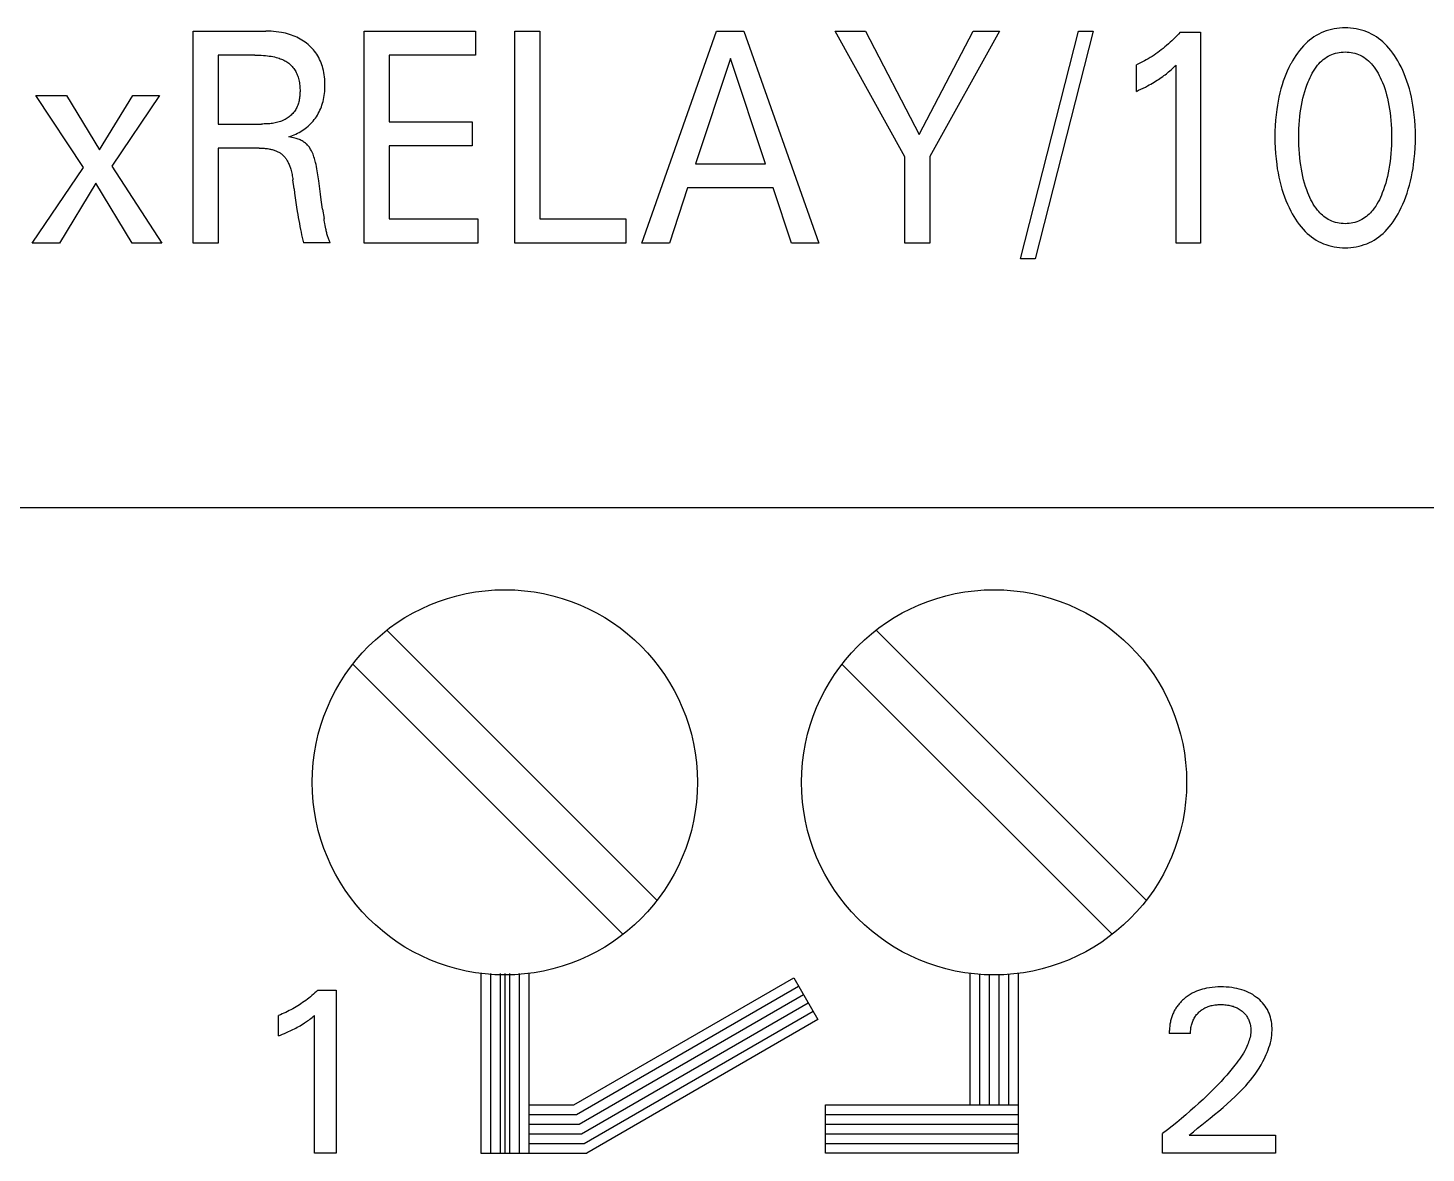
# Model space of a CAD drawing. Extents: x 0 to 420, y 0 to 297.
# Drawn here: x 153.7 to 168.22, y 162.77 to 174.45 of the extents above; entities that cross this region are included whole.
import ezdxf

# ---------------------------------------------------------------- set-up
doc = ezdxf.new("R2010")
doc.units = 0
doc.header["$LTSCALE"] = 23.1
doc.layers.add('10000_FRONT', color=7, linetype='CONTINUOUS')

msp = doc.modelspace()

# ---------------------------------------------------------------- linework, layer by layer
at = {"layer": '10000_FRONT', "color": 7, "linetype": 'CONTINUOUS'}
for p, q in [((155.414, 172.218), (155.414, 174.418)), ((155.414, 174.418), (156.167, 174.418)), ((156.195, 174.418), (156.167, 174.418)), ((156.222, 174.417), (156.195, 174.418)), ((156.249, 174.415), (156.222, 174.417)), ((156.276, 174.412), (156.249, 174.415)), ((156.304, 174.409), (156.276, 174.412)), ((156.331, 174.404), (156.304, 174.409)), ((156.351, 174.4), (156.331, 174.404)), ((156.372, 174.396), (156.351, 174.4)), ((156.392, 174.39), (156.372, 174.396)), ((156.413, 174.384), (156.392, 174.39)), ((156.433, 174.378), (156.413, 174.384)), ((156.452, 174.37), (156.433, 174.378)), ((156.472, 174.362), (156.452, 174.37)), ((157.19, 172.218), (157.19, 174.418)), ((157.19, 174.418), (158.344, 174.418)), ((158.344, 174.418), (158.344, 174.169)), ((158.754, 172.218), (158.754, 174.418)), ((158.754, 174.418), (159.013, 174.418)), ((159.013, 174.418), (159.013, 172.468)), ((160.072, 172.218), (160.848, 174.418)), ((160.848, 174.418), (161.133, 174.418)), ((161.133, 174.418), (161.909, 172.218)), ((162.805, 173.113), (162.079, 174.418)), ((162.079, 174.418), (162.396, 174.418)), ((162.396, 174.418), (162.952, 173.344)), ((162.952, 173.344), (163.513, 174.418)), ((163.786, 174.418), (163.064, 173.115)), ((163.513, 174.418), (163.786, 174.418)), ((164.004, 172.053), (164.606, 174.418)), ((164.758, 174.418), (164.156, 172.053)), ((164.606, 174.418), (164.758, 174.418)), ((165.628, 174.37), (165.611, 174.353)), ((165.645, 174.388), (165.628, 174.37)), ((165.661, 174.406), (165.645, 174.388)), ((165.661, 174.406), (165.875, 174.406)), ((165.875, 174.406), (165.875, 172.218)), ((167.076, 174.373), (167.052, 174.358)), ((167.101, 174.387), (167.076, 174.373)), ((167.126, 174.399), (167.101, 174.387)), ((167.152, 174.41), (167.126, 174.399)), ((167.179, 174.42), (167.152, 174.41)), ((167.206, 174.429), (167.179, 174.42)), ((167.234, 174.436), (167.206, 174.429)), ((167.262, 174.441), (167.234, 174.436)), ((167.29, 174.446), (167.262, 174.441)), ((167.318, 174.449), (167.29, 174.446)), ((167.347, 174.451), (167.318, 174.449)), ((167.376, 174.451), (167.347, 174.451)), ((167.405, 174.451), (167.376, 174.451)), ((167.433, 174.449), (167.405, 174.451)), ((167.462, 174.446), (167.433, 174.449)), ((167.49, 174.441), (167.462, 174.446)), ((167.518, 174.436), (167.49, 174.441)), ((167.546, 174.429), (167.518, 174.436)), ((167.574, 174.42), (167.546, 174.429)), ((167.6, 174.41), (167.574, 174.42)), ((167.626, 174.399), (167.6, 174.41)), ((167.651, 174.387), (167.626, 174.399)), ((167.676, 174.373), (167.651, 174.387)), ((167.7, 174.358), (167.676, 174.373)), ((156.49, 174.354), (156.472, 174.362)), ((156.508, 174.345), (156.49, 174.354)), ((156.525, 174.336), (156.508, 174.345)), ((156.542, 174.326), (156.525, 174.336)), ((156.559, 174.315), (156.542, 174.326)), ((156.575, 174.304), (156.559, 174.315)), ((156.591, 174.292), (156.575, 174.304)), ((156.606, 174.28), (156.591, 174.292)), ((156.621, 174.267), (156.606, 174.28)), ((156.635, 174.253), (156.621, 174.267)), ((156.649, 174.239), (156.635, 174.253)), ((156.662, 174.225), (156.649, 174.239)), ((156.674, 174.209), (156.662, 174.225)), ((165.467, 174.225), (165.449, 174.21)), ((165.486, 174.239), (165.467, 174.225)), ((165.504, 174.254), (165.486, 174.239)), ((165.522, 174.269), (165.504, 174.254)), ((165.541, 174.285), (165.522, 174.269)), ((165.559, 174.302), (165.541, 174.285)), ((165.576, 174.318), (165.559, 174.302)), ((165.594, 174.335), (165.576, 174.318)), ((165.611, 174.353), (165.594, 174.335)), ((166.921, 174.241), (166.901, 174.217)), ((166.942, 174.265), (166.921, 174.241)), ((166.965, 174.288), (166.942, 174.265)), ((166.985, 174.307), (166.965, 174.288)), ((167.007, 174.325), (166.985, 174.307)), ((167.029, 174.342), (167.007, 174.325)), ((167.052, 174.358), (167.029, 174.342)), ((167.723, 174.342), (167.7, 174.358)), ((167.745, 174.325), (167.723, 174.342)), ((167.767, 174.307), (167.745, 174.325)), ((167.788, 174.288), (167.767, 174.307)), ((167.81, 174.265), (167.788, 174.288)), ((167.831, 174.241), (167.81, 174.265)), ((167.851, 174.217), (167.831, 174.241)), ((155.673, 174.169), (155.673, 173.453)), ((156.055, 174.169), (155.673, 174.169)), ((156.055, 174.169), (156.077, 174.169)), ((156.077, 174.169), (156.099, 174.168)), ((156.099, 174.168), (156.121, 174.167)), ((156.121, 174.167), (156.143, 174.166)), ((156.143, 174.166), (156.165, 174.164)), ((156.165, 174.164), (156.186, 174.162)), ((156.186, 174.162), (156.204, 174.16)), ((156.204, 174.16), (156.223, 174.157)), ((156.223, 174.157), (156.24, 174.154)), ((156.24, 174.154), (156.258, 174.15)), ((156.258, 174.15), (156.276, 174.145)), ((156.276, 174.145), (156.294, 174.141)), ((156.294, 174.141), (156.306, 174.137)), ((156.306, 174.137), (156.318, 174.132)), ((156.318, 174.132), (156.33, 174.128)), ((156.33, 174.128), (156.342, 174.123)), ((156.342, 174.123), (156.354, 174.117)), ((156.354, 174.117), (156.365, 174.111)), ((156.365, 174.111), (156.377, 174.105)), ((156.377, 174.105), (156.387, 174.098)), ((156.387, 174.098), (156.397, 174.091)), ((156.397, 174.091), (156.407, 174.084)), ((156.407, 174.084), (156.416, 174.076)), ((156.416, 174.076), (156.425, 174.068)), ((156.686, 174.194), (156.674, 174.209)), ((156.697, 174.178), (156.686, 174.194)), ((156.707, 174.161), (156.697, 174.178)), ((156.717, 174.143), (156.707, 174.161)), ((156.726, 174.125), (156.717, 174.143)), ((156.734, 174.107), (156.726, 174.125)), ((156.742, 174.089), (156.734, 174.107)), ((156.749, 174.07), (156.742, 174.089)), ((157.449, 174.169), (157.449, 173.475)), ((158.344, 174.169), (157.449, 174.169)), ((160.992, 174.135), (160.63, 173.042)), ((161.355, 173.042), (160.992, 174.135)), ((165.229, 174.077), (165.208, 174.068)), ((165.25, 174.088), (165.229, 174.077)), ((165.271, 174.098), (165.25, 174.088)), ((165.291, 174.109), (165.271, 174.098)), ((165.311, 174.12), (165.291, 174.109)), ((165.332, 174.132), (165.311, 174.12)), ((165.352, 174.144), (165.332, 174.132)), ((165.371, 174.156), (165.352, 174.144)), ((165.391, 174.169), (165.371, 174.156)), ((165.41, 174.183), (165.391, 174.169)), ((165.43, 174.196), (165.41, 174.183)), ((165.449, 174.21), (165.43, 174.196)), ((166.809, 174.074), (166.792, 174.039)), ((166.814, 174.083), (166.809, 174.074)), ((166.83, 174.111), (166.814, 174.083)), ((166.846, 174.138), (166.83, 174.111)), ((166.863, 174.165), (166.846, 174.138)), ((166.881, 174.191), (166.863, 174.165)), ((166.901, 174.217), (166.881, 174.191)), ((167.09, 174.064), (167.104, 174.079)), ((167.104, 174.079), (167.118, 174.095)), ((167.118, 174.095), (167.133, 174.109)), ((167.133, 174.109), (167.149, 174.122)), ((167.149, 174.122), (167.166, 174.135)), ((167.166, 174.135), (167.183, 174.147)), ((167.183, 174.147), (167.2, 174.158)), ((167.2, 174.158), (167.219, 174.167)), ((167.219, 174.167), (167.237, 174.175)), ((167.237, 174.175), (167.256, 174.182)), ((167.256, 174.182), (167.275, 174.188)), ((167.275, 174.188), (167.295, 174.193)), ((167.295, 174.193), (167.315, 174.197)), ((167.315, 174.197), (167.335, 174.2)), ((167.335, 174.2), (167.355, 174.201)), ((167.355, 174.201), (167.376, 174.202)), ((167.376, 174.202), (167.396, 174.201)), ((167.396, 174.201), (167.417, 174.2)), ((167.417, 174.2), (167.437, 174.197)), ((167.437, 174.197), (167.457, 174.193)), ((167.457, 174.193), (167.476, 174.188)), ((167.476, 174.188), (167.496, 174.182)), ((167.496, 174.182), (167.515, 174.175)), ((167.515, 174.175), (167.533, 174.167)), ((167.533, 174.167), (167.551, 174.158)), ((167.551, 174.158), (167.569, 174.147)), ((167.569, 174.147), (167.586, 174.135)), ((167.586, 174.135), (167.602, 174.122)), ((167.602, 174.122), (167.618, 174.109)), ((167.618, 174.109), (167.633, 174.095)), ((167.633, 174.095), (167.648, 174.079)), ((167.648, 174.079), (167.661, 174.064)), ((167.871, 174.191), (167.851, 174.217)), ((167.889, 174.165), (167.871, 174.191)), ((167.906, 174.138), (167.889, 174.165)), ((167.922, 174.111), (167.906, 174.138)), ((167.938, 174.083), (167.922, 174.111)), ((167.956, 174.047), (167.938, 174.083)), ((156.425, 174.068), (156.434, 174.059)), ((156.434, 174.059), (156.442, 174.05)), ((156.442, 174.05), (156.45, 174.041)), ((156.45, 174.041), (156.458, 174.031)), ((156.458, 174.031), (156.465, 174.02)), ((156.465, 174.02), (156.472, 174.009)), ((156.472, 174.009), (156.478, 173.998)), ((156.478, 173.998), (156.484, 173.987)), ((156.484, 173.987), (156.489, 173.975)), ((156.489, 173.975), (156.494, 173.963)), ((156.494, 173.963), (156.499, 173.951)), ((156.499, 173.951), (156.503, 173.939)), ((156.503, 173.939), (156.506, 173.927)), ((156.506, 173.927), (156.51, 173.912)), ((156.755, 174.051), (156.749, 174.07)), ((156.76, 174.032), (156.755, 174.051)), ((156.766, 174.01), (156.76, 174.032)), ((156.77, 173.988), (156.766, 174.01)), ((156.774, 173.966), (156.77, 173.988)), ((156.777, 173.944), (156.774, 173.966)), ((156.779, 173.921), (156.777, 173.944)), ((165.208, 173.793), (165.208, 174.068)), ((165.453, 173.926), (165.467, 173.936)), ((165.467, 173.936), (165.481, 173.946)), ((165.481, 173.946), (165.494, 173.956)), ((165.494, 173.956), (165.508, 173.966)), ((165.508, 173.966), (165.52, 173.976)), ((165.52, 173.976), (165.532, 173.985)), ((165.532, 173.985), (165.543, 173.995)), ((165.543, 173.995), (165.556, 174.006)), ((165.556, 174.006), (165.569, 174.017)), ((165.569, 174.017), (165.581, 174.028)), ((165.581, 174.028), (165.595, 174.041)), ((165.595, 174.041), (165.609, 174.053)), ((165.609, 174.053), (165.622, 174.066)), ((165.622, 172.218), (165.622, 174.066)), ((166.746, 173.933), (166.733, 173.897)), ((166.76, 173.969), (166.746, 173.933)), ((166.775, 174.004), (166.76, 173.969)), ((166.792, 174.039), (166.775, 174.004)), ((167.001, 173.914), (167.011, 173.937)), ((167.011, 173.937), (167.022, 173.959)), ((167.022, 173.959), (167.034, 173.981)), ((167.034, 173.981), (167.047, 174.003)), ((167.047, 174.003), (167.06, 174.024)), ((167.06, 174.024), (167.075, 174.044)), ((167.075, 174.044), (167.09, 174.064)), ((167.661, 174.064), (167.677, 174.044)), ((167.677, 174.044), (167.691, 174.024)), ((167.691, 174.024), (167.705, 174.003)), ((167.705, 174.003), (167.718, 173.981)), ((167.718, 173.981), (167.729, 173.959)), ((167.729, 173.959), (167.741, 173.937)), ((167.741, 173.937), (167.751, 173.914)), ((167.974, 174.011), (167.956, 174.047)), ((167.99, 173.974), (167.974, 174.011)), ((168.004, 173.936), (167.99, 173.974)), ((168.018, 173.898), (168.004, 173.936)), ((156.51, 173.912), (156.513, 173.898)), ((156.513, 173.898), (156.516, 173.883)), ((156.516, 173.883), (156.518, 173.868)), ((156.518, 173.868), (156.52, 173.854)), ((156.52, 173.854), (156.521, 173.839)), ((156.521, 173.839), (156.522, 173.824)), ((156.522, 173.824), (156.523, 173.808)), ((156.523, 173.793), (156.522, 173.781)), ((156.523, 173.808), (156.523, 173.793)), ((156.777, 173.77), (156.779, 173.791)), ((156.78, 173.899), (156.779, 173.921)), ((156.779, 173.791), (156.78, 173.812)), ((156.781, 173.876), (156.78, 173.899)), ((156.78, 173.812), (156.781, 173.833)), ((156.781, 173.854), (156.781, 173.876)), ((156.781, 173.833), (156.781, 173.854)), ((165.208, 173.793), (165.231, 173.804)), ((165.231, 173.804), (165.254, 173.815)), ((165.254, 173.815), (165.278, 173.826)), ((165.278, 173.826), (165.301, 173.838)), ((165.301, 173.838), (165.324, 173.85)), ((165.324, 173.85), (165.341, 173.859)), ((165.341, 173.859), (165.358, 173.868)), ((165.358, 173.868), (165.374, 173.878)), ((165.374, 173.878), (165.391, 173.887)), ((165.391, 173.887), (165.408, 173.897)), ((165.408, 173.897), (165.424, 173.908)), ((165.424, 173.908), (165.438, 173.917)), ((165.438, 173.917), (165.453, 173.926)), ((166.709, 173.819), (166.698, 173.777)), ((166.721, 173.86), (166.709, 173.819)), ((166.733, 173.897), (166.721, 173.86)), ((166.946, 173.757), (166.956, 173.791)), ((166.956, 173.791), (166.966, 173.825)), ((166.966, 173.825), (166.978, 173.858)), ((166.978, 173.858), (166.991, 173.891)), ((166.991, 173.891), (167.001, 173.914)), ((167.751, 173.914), (167.761, 173.891)), ((167.761, 173.891), (167.764, 173.884)), ((167.764, 173.884), (167.776, 173.853)), ((167.776, 173.853), (167.787, 173.821)), ((167.787, 173.821), (167.797, 173.788)), ((167.797, 173.788), (167.806, 173.756)), ((168.031, 173.86), (168.018, 173.898)), ((168.043, 173.819), (168.031, 173.86)), ((168.054, 173.777), (168.043, 173.819)), ((154.273, 173.003), (153.778, 173.751)), ((153.778, 173.751), (154.097, 173.751)), ((154.097, 173.751), (154.439, 173.185)), ((154.439, 173.185), (154.786, 173.751)), ((155.065, 173.751), (154.57, 173.017)), ((154.786, 173.751), (155.065, 173.751)), ((156.495, 173.637), (156.49, 173.626)), ((156.499, 173.648), (156.495, 173.637)), ((156.503, 173.659), (156.499, 173.648)), ((156.507, 173.671), (156.503, 173.659)), ((156.51, 173.683), (156.507, 173.671)), ((156.513, 173.695), (156.51, 173.683)), ((156.515, 173.707), (156.513, 173.695)), ((156.517, 173.719), (156.515, 173.707)), ((156.519, 173.731), (156.517, 173.719)), ((156.52, 173.744), (156.519, 173.731)), ((156.521, 173.756), (156.52, 173.744)), ((156.522, 173.768), (156.521, 173.756)), ((156.522, 173.781), (156.522, 173.768)), ((156.745, 173.632), (156.751, 173.65)), ((156.751, 173.65), (156.757, 173.669)), ((156.757, 173.669), (156.762, 173.687)), ((156.762, 173.687), (156.767, 173.708)), ((156.767, 173.708), (156.771, 173.728)), ((156.771, 173.728), (156.774, 173.749)), ((156.774, 173.749), (156.777, 173.77)), ((166.672, 173.649), (166.665, 173.606)), ((166.679, 173.692), (166.672, 173.649)), ((166.688, 173.734), (166.679, 173.692)), ((166.698, 173.777), (166.688, 173.734)), ((166.915, 173.609), (166.922, 173.647)), ((166.922, 173.647), (166.929, 173.685)), ((166.929, 173.685), (166.937, 173.723)), ((166.937, 173.723), (166.946, 173.757)), ((167.806, 173.756), (167.814, 173.723)), ((167.814, 173.723), (167.823, 173.685)), ((167.823, 173.685), (167.83, 173.647)), ((167.83, 173.647), (167.837, 173.609)), ((168.064, 173.734), (168.054, 173.777)), ((168.073, 173.692), (168.064, 173.734)), ((168.08, 173.649), (168.073, 173.692)), ((168.087, 173.606), (168.08, 173.649)), ((156.357, 173.496), (156.345, 173.491)), ((156.368, 173.502), (156.357, 173.496)), ((156.379, 173.509), (156.368, 173.502)), ((156.39, 173.515), (156.379, 173.509)), ((156.4, 173.523), (156.39, 173.515)), ((156.411, 173.53), (156.4, 173.523)), ((156.421, 173.538), (156.411, 173.53)), ((156.43, 173.547), (156.421, 173.538)), ((156.439, 173.555), (156.43, 173.547)), ((156.448, 173.564), (156.439, 173.555)), ((156.456, 173.574), (156.448, 173.564)), ((156.464, 173.584), (156.456, 173.574)), ((156.471, 173.594), (156.464, 173.584)), ((156.478, 173.604), (156.471, 173.594)), ((156.484, 173.615), (156.478, 173.604)), ((156.49, 173.626), (156.484, 173.615)), ((156.659, 173.485), (156.671, 173.5)), ((156.671, 173.5), (156.682, 173.515)), ((156.682, 173.515), (156.693, 173.53)), ((156.693, 173.53), (156.703, 173.546)), ((156.703, 173.546), (156.713, 173.563)), ((156.713, 173.563), (156.722, 173.58)), ((156.722, 173.58), (156.73, 173.597)), ((156.73, 173.597), (156.738, 173.615)), ((156.738, 173.615), (156.745, 173.632)), ((166.653, 173.493), (166.649, 173.436)), ((166.658, 173.55), (166.653, 173.493)), ((166.665, 173.606), (166.658, 173.55)), ((166.901, 173.49), (166.905, 173.532)), ((166.905, 173.532), (166.91, 173.571)), ((166.91, 173.571), (166.915, 173.609)), ((167.837, 173.609), (167.842, 173.571)), ((167.842, 173.571), (167.847, 173.532)), ((167.847, 173.532), (167.85, 173.49)), ((168.094, 173.55), (168.087, 173.606)), ((168.099, 173.493), (168.094, 173.55)), ((168.102, 173.436), (168.099, 173.493)), ((155.673, 173.453), (156.123, 173.453)), ((156.137, 173.453), (156.123, 173.453)), ((156.151, 173.454), (156.137, 173.453)), ((156.165, 173.454), (156.151, 173.454)), ((156.18, 173.455), (156.165, 173.454)), ((156.194, 173.456), (156.18, 173.455)), ((156.208, 173.457), (156.194, 173.456)), ((156.222, 173.459), (156.208, 173.457)), ((156.236, 173.46), (156.222, 173.459)), ((156.25, 173.463), (156.236, 173.46)), ((156.264, 173.465), (156.25, 173.463)), ((156.278, 173.468), (156.264, 173.465)), ((156.292, 173.472), (156.278, 173.468)), ((156.305, 173.476), (156.292, 173.472)), ((156.319, 173.48), (156.305, 173.476)), ((156.332, 173.485), (156.319, 173.48)), ((156.345, 173.491), (156.332, 173.485)), ((156.462, 173.341), (156.48, 173.349)), ((156.48, 173.349), (156.497, 173.358)), ((156.497, 173.358), (156.514, 173.367)), ((156.514, 173.367), (156.53, 173.376)), ((156.53, 173.376), (156.546, 173.386)), ((156.546, 173.386), (156.562, 173.397)), ((156.562, 173.397), (156.577, 173.408)), ((156.577, 173.408), (156.591, 173.419)), ((156.591, 173.419), (156.606, 173.431)), ((156.606, 173.431), (156.62, 173.444)), ((156.62, 173.444), (156.633, 173.457)), ((156.633, 173.457), (156.646, 173.471)), ((156.646, 173.471), (156.659, 173.485)), ((157.449, 173.475), (158.309, 173.475)), ((158.309, 173.475), (158.309, 173.226)), ((166.647, 173.379), (166.646, 173.322)), ((166.649, 173.436), (166.647, 173.379)), ((166.894, 173.319), (166.895, 173.362)), ((166.895, 173.362), (166.896, 173.405)), ((166.896, 173.405), (166.898, 173.447)), ((166.898, 173.447), (166.901, 173.49)), ((167.85, 173.49), (167.854, 173.447)), ((167.854, 173.447), (167.856, 173.405)), ((167.856, 173.405), (167.857, 173.362)), ((167.857, 173.362), (167.857, 173.319)), ((168.105, 173.379), (168.102, 173.436)), ((168.105, 173.322), (168.105, 173.379)), ((155.673, 173.204), (155.673, 172.218)), ((156.099, 173.204), (155.673, 173.204)), ((156.099, 173.204), (156.111, 173.204)), ((156.111, 173.204), (156.124, 173.203)), ((156.124, 173.203), (156.136, 173.203)), ((156.136, 173.203), (156.149, 173.202)), ((156.149, 173.202), (156.161, 173.201)), ((156.161, 173.201), (156.174, 173.2)), ((156.407, 173.319), (156.426, 173.326)), ((156.423, 173.317), (156.407, 173.319)), ((156.438, 173.314), (156.423, 173.317)), ((156.426, 173.326), (156.444, 173.333)), ((156.454, 173.311), (156.438, 173.314)), ((156.444, 173.333), (156.462, 173.341)), ((156.469, 173.307), (156.454, 173.311)), ((156.484, 173.303), (156.469, 173.307)), ((156.495, 173.3), (156.484, 173.303)), ((156.505, 173.296), (156.495, 173.3)), ((156.516, 173.292), (156.505, 173.296)), ((156.526, 173.288), (156.516, 173.292)), ((156.536, 173.283), (156.526, 173.288)), ((156.546, 173.278), (156.536, 173.283)), ((156.555, 173.273), (156.546, 173.278)), ((156.563, 173.267), (156.555, 173.273)), ((156.571, 173.262), (156.563, 173.267)), ((156.579, 173.256), (156.571, 173.262)), ((156.587, 173.249), (156.579, 173.256)), ((156.594, 173.243), (156.587, 173.249)), ((156.601, 173.235), (156.594, 173.243)), ((156.608, 173.228), (156.601, 173.235)), ((156.614, 173.22), (156.608, 173.228)), ((156.62, 173.212), (156.614, 173.22)), ((156.626, 173.203), (156.62, 173.212)), ((156.631, 173.194), (156.626, 173.203)), ((157.449, 173.226), (157.449, 172.468)), ((158.309, 173.226), (157.449, 173.226)), ((166.646, 173.322), (166.647, 173.264)), ((166.647, 173.264), (166.649, 173.206)), ((166.649, 173.206), (166.653, 173.149)), ((166.895, 173.276), (166.894, 173.319)), ((166.896, 173.233), (166.895, 173.276)), ((166.898, 173.189), (166.896, 173.233)), ((167.856, 173.233), (167.854, 173.189)), ((167.857, 173.276), (167.856, 173.233)), ((167.857, 173.319), (167.857, 173.276)), ((168.099, 173.149), (168.103, 173.207)), ((168.103, 173.207), (168.105, 173.265)), ((168.105, 173.265), (168.105, 173.322)), ((156.174, 173.2), (156.186, 173.198)), ((156.186, 173.198), (156.199, 173.196)), ((156.199, 173.196), (156.208, 173.194)), ((156.208, 173.194), (156.217, 173.192)), ((156.217, 173.192), (156.226, 173.19)), ((156.226, 173.19), (156.235, 173.188)), ((156.235, 173.188), (156.244, 173.185)), ((156.244, 173.185), (156.253, 173.183)), ((156.253, 173.183), (156.262, 173.18)), ((156.262, 173.18), (156.271, 173.176)), ((156.271, 173.176), (156.28, 173.173)), ((156.28, 173.173), (156.287, 173.169)), ((156.287, 173.169), (156.294, 173.166)), ((156.294, 173.166), (156.302, 173.162)), ((156.302, 173.162), (156.309, 173.158)), ((156.309, 173.158), (156.316, 173.153)), ((156.316, 173.153), (156.322, 173.149)), ((156.322, 173.149), (156.329, 173.144)), ((156.329, 173.144), (156.335, 173.139)), ((156.335, 173.139), (156.342, 173.134)), ((156.342, 173.134), (156.347, 173.128)), ((156.347, 173.128), (156.353, 173.123)), ((156.353, 173.123), (156.358, 173.117)), ((156.358, 173.117), (156.364, 173.111)), ((156.364, 173.111), (156.369, 173.105)), ((156.369, 173.105), (156.373, 173.098)), ((156.373, 173.098), (156.378, 173.092)), ((156.378, 173.092), (156.382, 173.085)), ((156.382, 173.085), (156.386, 173.078)), ((156.386, 173.078), (156.391, 173.071)), ((156.391, 173.071), (156.396, 173.062)), ((156.396, 173.062), (156.4, 173.053)), ((156.636, 173.185), (156.631, 173.194)), ((156.641, 173.176), (156.636, 173.185)), ((156.646, 173.167), (156.641, 173.176)), ((156.652, 173.153), (156.646, 173.167)), ((156.658, 173.14), (156.652, 173.153)), ((156.663, 173.126), (156.658, 173.14)), ((156.668, 173.112), (156.663, 173.126)), ((156.673, 173.097), (156.668, 173.112)), ((156.677, 173.083), (156.673, 173.097)), ((156.681, 173.069), (156.677, 173.083)), ((156.685, 173.054), (156.681, 173.069)), ((162.805, 172.218), (162.805, 173.113)), ((163.064, 173.115), (163.064, 172.218)), ((166.653, 173.149), (166.658, 173.091)), ((166.658, 173.091), (166.665, 173.033)), ((166.901, 173.146), (166.898, 173.189)), ((166.905, 173.103), (166.901, 173.146)), ((166.91, 173.064), (166.905, 173.103)), ((166.915, 173.025), (166.91, 173.064)), ((167.842, 173.064), (167.837, 173.025)), ((167.847, 173.103), (167.842, 173.064)), ((167.851, 173.146), (167.847, 173.103)), ((167.854, 173.189), (167.851, 173.146)), ((168.087, 173.034), (168.094, 173.091)), ((168.094, 173.091), (168.099, 173.149)), ((153.742, 172.218), (154.273, 173.003)), ((154.57, 173.017), (155.087, 172.218)), ((156.4, 173.053), (156.405, 173.043)), ((156.405, 173.043), (156.409, 173.034)), ((156.409, 173.034), (156.413, 173.024)), ((156.413, 173.024), (156.417, 173.014)), ((156.417, 173.014), (156.42, 173.005)), ((156.42, 173.005), (156.423, 172.995)), ((156.423, 172.995), (156.426, 172.985)), ((156.426, 172.985), (156.43, 172.971)), ((156.43, 172.971), (156.434, 172.957)), ((156.434, 172.957), (156.437, 172.943)), ((156.437, 172.943), (156.44, 172.929)), ((156.44, 172.929), (156.442, 172.915)), ((156.442, 172.915), (156.445, 172.901)), ((156.69, 173.033), (156.685, 173.054)), ((156.694, 173.012), (156.69, 173.033)), ((156.698, 172.99), (156.694, 173.012)), ((156.702, 172.969), (156.698, 172.99)), ((156.706, 172.948), (156.702, 172.969)), ((156.709, 172.926), (156.706, 172.948)), ((156.712, 172.904), (156.709, 172.926)), ((160.63, 173.042), (161.355, 173.042)), ((166.665, 173.033), (166.671, 172.99)), ((166.671, 172.99), (166.679, 172.946)), ((166.679, 172.946), (166.687, 172.903)), ((166.921, 172.986), (166.915, 173.025)), ((166.928, 172.947), (166.921, 172.986)), ((166.937, 172.909), (166.928, 172.947)), ((167.823, 172.947), (167.815, 172.909)), ((167.831, 172.986), (167.823, 172.947)), ((167.837, 173.025), (167.831, 172.986)), ((168.065, 172.904), (168.073, 172.947)), ((168.073, 172.947), (168.081, 172.991)), ((168.081, 172.991), (168.087, 173.034)), ((154.401, 172.839), (154.026, 172.218)), ((154.779, 172.218), (154.401, 172.839)), ((156.445, 172.901), (156.447, 172.887)), ((156.447, 172.887), (156.449, 172.873)), ((156.461, 172.781), (156.449, 172.873)), ((156.461, 172.781), (156.467, 172.734)), ((156.717, 172.863), (156.712, 172.904)), ((156.728, 172.78), (156.717, 172.863)), ((156.735, 172.724), (156.728, 172.78)), ((160.547, 172.792), (160.359, 172.218)), ((161.437, 172.792), (160.547, 172.792)), ((161.627, 172.218), (161.437, 172.792)), ((166.687, 172.903), (166.697, 172.86)), ((166.697, 172.86), (166.708, 172.818)), ((166.708, 172.818), (166.72, 172.776)), ((166.72, 172.776), (166.732, 172.737)), ((166.945, 172.874), (166.937, 172.909)), ((166.955, 172.84), (166.945, 172.874)), ((166.965, 172.805), (166.955, 172.84)), ((166.977, 172.771), (166.965, 172.805)), ((166.99, 172.738), (166.977, 172.771)), ((167.775, 172.771), (167.762, 172.738)), ((167.786, 172.805), (167.775, 172.771)), ((167.797, 172.84), (167.786, 172.805)), ((167.806, 172.874), (167.797, 172.84)), ((167.815, 172.909), (167.806, 172.874)), ((168.02, 172.737), (168.032, 172.776)), ((168.032, 172.776), (168.044, 172.819)), ((168.044, 172.819), (168.055, 172.861)), ((168.055, 172.861), (168.065, 172.904)), ((156.467, 172.734), (156.474, 172.687)), ((156.474, 172.687), (156.48, 172.639)), ((156.48, 172.639), (156.487, 172.592)), ((156.743, 172.668), (156.735, 172.724)), ((156.75, 172.618), (156.743, 172.668)), ((166.732, 172.737), (166.746, 172.698)), ((166.746, 172.698), (166.76, 172.66)), ((166.76, 172.66), (166.776, 172.623)), ((166.776, 172.623), (166.793, 172.586)), ((166.999, 172.714), (166.99, 172.738)), ((167.01, 172.691), (166.999, 172.714)), ((167.021, 172.668), (167.01, 172.691)), ((167.033, 172.645), (167.021, 172.668)), ((167.045, 172.623), (167.033, 172.645)), ((167.059, 172.601), (167.045, 172.623)), ((167.706, 172.623), (167.693, 172.601)), ((167.719, 172.645), (167.706, 172.623)), ((167.731, 172.668), (167.719, 172.645)), ((167.742, 172.691), (167.731, 172.668)), ((167.752, 172.714), (167.742, 172.691)), ((167.762, 172.738), (167.752, 172.714)), ((167.959, 172.586), (167.976, 172.623)), ((167.976, 172.623), (167.992, 172.661)), ((167.992, 172.661), (168.006, 172.699)), ((168.006, 172.699), (168.02, 172.737)), ((156.487, 172.592), (156.495, 172.545)), ((156.495, 172.545), (156.5, 172.514)), ((156.5, 172.514), (156.505, 172.482)), ((156.505, 172.482), (156.51, 172.451)), ((156.757, 172.568), (156.75, 172.618)), ((156.757, 172.568), (156.772, 172.471)), ((166.793, 172.586), (166.811, 172.549)), ((166.811, 172.549), (166.827, 172.52)), ((166.827, 172.52), (166.843, 172.492)), ((166.843, 172.492), (166.86, 172.464)), ((167.074, 172.58), (167.059, 172.601)), ((167.089, 172.56), (167.074, 172.58)), ((167.101, 172.546), (167.089, 172.56)), ((167.114, 172.532), (167.101, 172.546)), ((167.127, 172.519), (167.114, 172.532)), ((167.141, 172.506), (167.127, 172.519)), ((167.155, 172.494), (167.141, 172.506)), ((167.17, 172.482), (167.155, 172.494)), ((167.186, 172.472), (167.17, 172.482)), ((167.582, 172.482), (167.566, 172.472)), ((167.596, 172.494), (167.582, 172.482)), ((167.611, 172.506), (167.596, 172.494)), ((167.625, 172.519), (167.611, 172.506)), ((167.638, 172.532), (167.625, 172.519)), ((167.65, 172.546), (167.638, 172.532)), ((167.662, 172.56), (167.65, 172.546)), ((167.678, 172.58), (167.662, 172.56)), ((167.693, 172.601), (167.678, 172.58)), ((167.891, 172.464), (167.909, 172.492)), ((167.909, 172.492), (167.925, 172.52)), ((167.925, 172.52), (167.94, 172.549)), ((167.94, 172.549), (167.959, 172.586)), ((156.51, 172.451), (156.516, 172.42)), ((156.516, 172.42), (156.522, 172.389)), ((156.522, 172.389), (156.528, 172.358)), ((156.528, 172.358), (156.534, 172.33)), ((156.534, 172.33), (156.54, 172.302)), ((156.775, 172.454), (156.772, 172.471)), ((156.778, 172.436), (156.775, 172.454)), ((156.781, 172.419), (156.778, 172.436)), ((156.784, 172.401), (156.781, 172.419)), ((156.787, 172.384), (156.784, 172.401)), ((156.791, 172.367), (156.787, 172.384)), ((156.793, 172.356), (156.791, 172.367)), ((156.796, 172.346), (156.793, 172.356)), ((156.798, 172.335), (156.796, 172.346)), ((156.801, 172.325), (156.798, 172.335)), ((157.449, 172.468), (158.368, 172.468)), ((158.368, 172.468), (158.368, 172.218)), ((159.013, 172.468), (159.906, 172.468)), ((159.906, 172.468), (159.906, 172.218)), ((166.86, 172.464), (166.879, 172.437)), ((166.879, 172.437), (166.898, 172.411)), ((166.898, 172.411), (166.918, 172.386)), ((166.918, 172.386), (166.94, 172.361)), ((166.94, 172.361), (166.962, 172.338)), ((166.962, 172.338), (166.983, 172.318)), ((167.201, 172.462), (167.186, 172.472)), ((167.218, 172.454), (167.201, 172.462)), ((167.236, 172.445), (167.218, 172.454)), ((167.255, 172.438), (167.236, 172.445)), ((167.275, 172.432), (167.255, 172.438)), ((167.295, 172.427), (167.275, 172.432)), ((167.315, 172.423), (167.295, 172.427)), ((167.335, 172.42), (167.315, 172.423)), ((167.355, 172.419), (167.335, 172.42)), ((167.376, 172.418), (167.355, 172.419)), ((167.396, 172.419), (167.376, 172.418)), ((167.417, 172.42), (167.396, 172.419)), ((167.437, 172.423), (167.417, 172.42)), ((167.457, 172.427), (167.437, 172.423)), ((167.477, 172.432), (167.457, 172.427)), ((167.496, 172.438), (167.477, 172.432)), ((167.515, 172.445), (167.496, 172.438)), ((167.534, 172.454), (167.515, 172.445)), ((167.55, 172.462), (167.534, 172.454)), ((167.566, 172.472), (167.55, 172.462)), ((167.769, 172.318), (167.79, 172.338)), ((167.79, 172.338), (167.813, 172.361)), ((167.813, 172.361), (167.834, 172.386)), ((167.834, 172.386), (167.854, 172.411)), ((167.854, 172.411), (167.873, 172.437)), ((167.873, 172.437), (167.891, 172.464)), ((154.026, 172.218), (153.742, 172.218)), ((155.087, 172.218), (154.779, 172.218)), ((155.673, 172.218), (155.414, 172.218)), ((156.54, 172.302), (156.546, 172.275)), ((156.546, 172.275), (156.553, 172.247)), ((156.553, 172.247), (156.56, 172.22)), ((156.835, 172.22), (156.56, 172.22)), ((156.803, 172.314), (156.801, 172.325)), ((156.806, 172.304), (156.803, 172.314)), ((156.809, 172.294), (156.806, 172.304)), ((156.812, 172.283), (156.809, 172.294)), ((156.815, 172.274), (156.812, 172.283)), ((156.818, 172.265), (156.815, 172.274)), ((156.821, 172.256), (156.818, 172.265)), ((156.824, 172.247), (156.821, 172.256)), ((156.828, 172.238), (156.824, 172.247)), ((156.831, 172.229), (156.828, 172.238)), ((156.835, 172.22), (156.831, 172.229)), ((158.368, 172.218), (157.19, 172.218)), ((159.906, 172.218), (158.754, 172.218)), ((160.359, 172.218), (160.072, 172.218)), ((161.909, 172.218), (161.627, 172.218)), ((163.064, 172.218), (162.805, 172.218)), ((165.875, 172.218), (165.622, 172.218)), ((166.983, 172.318), (167.005, 172.299)), ((167.005, 172.299), (167.027, 172.282)), ((167.027, 172.282), (167.05, 172.265)), ((167.05, 172.265), (167.074, 172.249)), ((167.074, 172.249), (167.099, 172.235)), ((167.099, 172.235), (167.124, 172.222)), ((167.124, 172.222), (167.15, 172.211)), ((167.15, 172.211), (167.177, 172.201)), ((167.177, 172.201), (167.205, 172.192)), ((167.205, 172.192), (167.233, 172.185)), ((167.233, 172.185), (167.261, 172.179)), ((167.491, 172.179), (167.52, 172.185)), ((167.52, 172.185), (167.547, 172.192)), ((167.547, 172.192), (167.575, 172.201)), ((167.575, 172.201), (167.602, 172.211)), ((167.602, 172.211), (167.628, 172.222)), ((167.628, 172.222), (167.653, 172.235)), ((167.653, 172.235), (167.678, 172.249)), ((167.678, 172.249), (167.702, 172.265)), ((167.702, 172.265), (167.725, 172.282)), ((167.725, 172.282), (167.748, 172.299)), ((167.748, 172.299), (167.769, 172.318)), ((164.156, 172.053), (164.004, 172.053)), ((167.261, 172.179), (167.289, 172.174)), ((167.289, 172.174), (167.318, 172.171)), ((167.318, 172.171), (167.347, 172.169)), ((167.347, 172.169), (167.376, 172.169)), ((167.376, 172.169), (167.405, 172.169)), ((167.405, 172.169), (167.434, 172.171)), ((167.434, 172.171), (167.463, 172.174)), ((167.463, 172.174), (167.491, 172.179)), ((203.56, 169.468), (134.06, 169.468)), ((160.229, 165.393), (157.425, 168.197)), ((165.309, 165.393), (162.505, 168.197)), ((157.071, 167.844), (159.875, 165.04)), ((162.151, 167.844), (164.955, 165.04)), ((158.4, 164.634), (158.4, 162.768)), ((158.5, 164.634), (158.5, 162.768)), ((158.6, 164.634), (158.6, 162.768)), ((158.65, 164.634), (158.65, 162.768)), ((158.7, 164.634), (158.7, 162.768)), ((158.8, 164.634), (158.8, 162.768)), ((158.9, 164.634), (158.9, 162.768)), ((159.366, 163.268), (161.65, 164.587)), ((159.393, 163.168), (161.7, 164.5)), ((161.65, 164.587), (161.9, 164.154)), ((163.48, 164.634), (163.48, 163.268)), ((163.58, 164.621), (163.58, 163.268)), ((163.68, 164.621), (163.68, 163.268)), ((163.78, 164.621), (163.78, 163.268)), ((163.88, 164.621), (163.88, 163.268)), ((163.98, 164.634), (163.98, 162.768)), ((166.025, 164.492), (165.995, 164.489)), ((166.054, 164.493), (166.025, 164.492)), ((166.084, 164.494), (166.054, 164.493)), ((166.113, 164.493), (166.084, 164.494)), ((166.141, 164.492), (166.113, 164.493)), ((166.17, 164.49), (166.141, 164.492)), ((156.583, 164.353), (156.567, 164.341)), ((156.599, 164.365), (156.583, 164.353)), ((156.615, 164.378), (156.599, 164.365)), ((156.631, 164.391), (156.615, 164.378)), ((156.647, 164.404), (156.631, 164.391)), ((156.662, 164.417), (156.647, 164.404)), ((156.678, 164.431), (156.662, 164.417)), ((156.693, 164.445), (156.678, 164.431)), ((156.707, 164.459), (156.693, 164.445)), ((156.707, 164.459), (156.9, 164.459)), ((156.9, 164.459), (156.9, 162.768)), ((159.42, 163.068), (161.75, 164.414)), ((165.68, 164.349), (165.672, 164.341)), ((165.688, 164.356), (165.68, 164.349)), ((165.696, 164.364), (165.688, 164.356)), ((165.704, 164.371), (165.696, 164.364)), ((165.711, 164.376), (165.704, 164.371)), ((165.717, 164.382), (165.711, 164.376)), ((165.724, 164.387), (165.717, 164.382)), ((165.745, 164.402), (165.724, 164.387)), ((165.766, 164.415), (165.745, 164.402)), ((165.788, 164.428), (165.766, 164.415)), ((165.811, 164.439), (165.788, 164.428)), ((165.831, 164.448), (165.811, 164.439)), ((165.852, 164.456), (165.831, 164.448)), ((165.873, 164.463), (165.852, 164.456)), ((165.894, 164.47), (165.873, 164.463)), ((165.915, 164.475), (165.894, 164.47)), ((165.937, 164.48), (165.915, 164.475)), ((165.966, 164.485), (165.937, 164.48)), ((165.995, 164.489), (165.966, 164.485)), ((166.198, 164.486), (166.17, 164.49)), ((166.227, 164.482), (166.198, 164.486)), ((166.252, 164.477), (166.227, 164.482)), ((166.277, 164.47), (166.252, 164.477)), ((166.302, 164.463), (166.277, 164.47)), ((166.327, 164.455), (166.302, 164.463)), ((166.351, 164.446), (166.327, 164.455)), ((166.373, 164.436), (166.351, 164.446)), ((166.395, 164.425), (166.373, 164.436)), ((166.416, 164.413), (166.395, 164.425)), ((166.436, 164.399), (166.416, 164.413)), ((166.456, 164.385), (166.436, 164.399)), ((166.473, 164.372), (166.456, 164.385)), ((166.489, 164.358), (166.473, 164.372)), ((166.505, 164.343), (166.489, 164.358)), ((156.319, 164.205), (156.3, 164.197)), ((156.338, 164.213), (156.319, 164.205)), ((156.356, 164.221), (156.338, 164.213)), ((156.375, 164.229), (156.356, 164.221)), ((156.393, 164.238), (156.375, 164.229)), ((156.411, 164.247), (156.393, 164.238)), ((156.429, 164.256), (156.411, 164.247)), ((156.447, 164.266), (156.429, 164.256)), ((156.465, 164.276), (156.447, 164.266)), ((156.482, 164.286), (156.465, 164.276)), ((156.499, 164.297), (156.482, 164.286)), ((156.516, 164.307), (156.499, 164.297)), ((156.533, 164.318), (156.516, 164.307)), ((156.55, 164.33), (156.533, 164.318)), ((156.567, 164.341), (156.55, 164.33)), ((159.447, 162.968), (161.8, 164.327)), ((159.473, 162.868), (161.85, 164.241)), ((165.584, 164.205), (165.58, 164.194)), ((165.588, 164.215), (165.584, 164.205)), ((165.593, 164.225), (165.588, 164.215)), ((165.597, 164.235), (165.593, 164.225)), ((165.602, 164.244), (165.597, 164.235)), ((165.607, 164.254), (165.602, 164.244)), ((165.613, 164.264), (165.607, 164.254)), ((165.619, 164.273), (165.613, 164.264)), ((165.624, 164.282), (165.619, 164.273)), ((165.631, 164.291), (165.624, 164.282)), ((165.637, 164.3), (165.631, 164.291)), ((165.644, 164.308), (165.637, 164.3)), ((165.651, 164.317), (165.644, 164.308)), ((165.658, 164.325), (165.651, 164.317)), ((165.665, 164.333), (165.658, 164.325)), ((165.672, 164.341), (165.665, 164.333)), ((165.827, 164.197), (165.834, 164.206)), ((165.834, 164.206), (165.841, 164.214)), ((165.841, 164.214), (165.849, 164.222)), ((165.849, 164.222), (165.857, 164.23)), ((165.857, 164.23), (165.865, 164.237)), ((165.865, 164.237), (165.873, 164.244)), ((165.873, 164.244), (165.882, 164.251)), ((165.882, 164.251), (165.891, 164.258)), ((165.891, 164.258), (165.901, 164.264)), ((165.901, 164.264), (165.91, 164.269)), ((165.91, 164.269), (165.92, 164.275)), ((165.92, 164.275), (165.93, 164.28)), ((165.93, 164.28), (165.941, 164.284)), ((165.941, 164.284), (165.952, 164.289)), ((165.952, 164.289), (165.963, 164.292)), ((165.963, 164.292), (165.974, 164.296)), ((165.974, 164.296), (165.985, 164.299)), ((165.985, 164.299), (165.996, 164.302)), ((165.996, 164.302), (166.008, 164.304)), ((166.008, 164.304), (166.021, 164.306)), ((166.021, 164.306), (166.033, 164.308)), ((166.033, 164.308), (166.046, 164.309)), ((166.046, 164.309), (166.058, 164.31)), ((166.058, 164.31), (166.071, 164.31)), ((166.071, 164.31), (166.084, 164.311)), ((166.084, 164.311), (166.098, 164.31)), ((166.098, 164.31), (166.112, 164.31)), ((166.112, 164.31), (166.127, 164.309)), ((166.127, 164.309), (166.141, 164.307)), ((166.141, 164.307), (166.155, 164.305)), ((166.155, 164.305), (166.169, 164.303)), ((166.169, 164.303), (166.18, 164.301)), ((166.18, 164.301), (166.191, 164.298)), ((166.191, 164.298), (166.202, 164.295)), ((166.202, 164.295), (166.212, 164.292)), ((166.212, 164.292), (166.223, 164.288)), ((166.223, 164.288), (166.233, 164.284)), ((166.233, 164.284), (166.243, 164.28)), ((166.243, 164.28), (166.254, 164.275)), ((166.254, 164.275), (166.265, 164.269)), ((166.265, 164.269), (166.276, 164.263)), ((166.276, 164.263), (166.286, 164.256)), ((166.286, 164.256), (166.296, 164.249)), ((166.296, 164.249), (166.305, 164.242)), ((166.305, 164.242), (166.314, 164.235)), ((166.314, 164.235), (166.322, 164.228)), ((166.322, 164.228), (166.329, 164.22)), ((166.329, 164.22), (166.337, 164.212)), ((166.337, 164.212), (166.344, 164.204)), ((166.344, 164.204), (166.35, 164.195)), ((166.519, 164.327), (166.505, 164.343)), ((166.533, 164.311), (166.519, 164.327)), ((166.546, 164.294), (166.533, 164.311)), ((166.557, 164.276), (166.546, 164.294)), ((166.568, 164.258), (166.557, 164.276)), ((166.577, 164.239), (166.568, 164.258)), ((166.586, 164.22), (166.577, 164.239)), ((166.593, 164.2), (166.586, 164.22)), ((166.6, 164.18), (166.593, 164.2)), ((156.3, 163.985), (156.3, 164.197)), ((156.45, 164.051), (156.465, 164.058)), ((156.465, 164.058), (156.48, 164.066)), ((156.48, 164.066), (156.495, 164.074)), ((156.495, 164.074), (156.51, 164.082)), ((156.51, 164.082), (156.525, 164.091)), ((156.525, 164.091), (156.54, 164.1)), ((156.54, 164.1), (156.555, 164.109)), ((156.555, 164.109), (156.57, 164.119)), ((156.57, 164.119), (156.581, 164.126)), ((156.581, 164.126), (156.591, 164.134)), ((156.591, 164.134), (156.602, 164.141)), ((156.602, 164.141), (156.613, 164.149)), ((156.613, 164.149), (156.625, 164.158)), ((156.625, 164.158), (156.636, 164.167)), ((156.636, 164.167), (156.648, 164.176)), ((156.648, 164.176), (156.66, 164.186)), ((156.66, 164.186), (156.672, 164.196)), ((156.672, 162.768), (156.672, 164.196)), ((161.9, 164.154), (159.5, 162.768)), ((165.552, 164.069), (165.551, 164.057)), ((165.551, 164.057), (165.551, 164.045)), ((165.554, 164.081), (165.552, 164.069)), ((165.555, 164.093), (165.554, 164.081)), ((165.557, 164.105), (165.555, 164.093)), ((165.559, 164.117), (165.557, 164.105)), ((165.562, 164.129), (165.559, 164.117)), ((165.564, 164.141), (165.562, 164.129)), ((165.567, 164.152), (165.564, 164.141)), ((165.57, 164.163), (165.567, 164.152)), ((165.573, 164.173), (165.57, 164.163)), ((165.577, 164.184), (165.573, 164.173)), ((165.58, 164.194), (165.577, 164.184)), ((165.772, 164.047), (165.773, 164.059)), ((165.773, 164.059), (165.775, 164.071)), ((165.775, 164.071), (165.777, 164.084)), ((165.777, 164.084), (165.78, 164.096)), ((165.78, 164.096), (165.783, 164.107)), ((165.783, 164.107), (165.786, 164.118)), ((165.786, 164.118), (165.79, 164.129)), ((165.79, 164.129), (165.794, 164.139)), ((165.794, 164.139), (165.798, 164.149)), ((165.798, 164.149), (165.803, 164.16)), ((165.803, 164.16), (165.809, 164.169)), ((165.809, 164.169), (165.814, 164.179)), ((165.814, 164.179), (165.821, 164.188)), ((165.821, 164.188), (165.827, 164.197)), ((166.35, 164.195), (166.356, 164.186)), ((166.356, 164.186), (166.362, 164.177)), ((166.362, 164.177), (166.367, 164.167)), ((166.367, 164.167), (166.372, 164.158)), ((166.372, 164.158), (166.376, 164.148)), ((166.376, 164.148), (166.38, 164.137)), ((166.38, 164.137), (166.384, 164.127)), ((166.384, 164.127), (166.387, 164.117)), ((166.387, 164.117), (166.39, 164.105)), ((166.39, 164.105), (166.392, 164.093)), ((166.392, 164.093), (166.394, 164.081)), ((166.394, 164.081), (166.396, 164.069)), ((166.396, 164.069), (166.397, 164.057)), ((166.397, 164.057), (166.397, 164.045)), ((166.605, 164.157), (166.6, 164.18)), ((166.61, 164.135), (166.605, 164.157)), ((166.614, 164.112), (166.61, 164.135)), ((166.616, 164.089), (166.614, 164.112)), ((166.617, 164.066), (166.616, 164.089)), ((166.617, 164.043), (166.617, 164.066)), ((156.3, 163.985), (156.321, 163.994)), ((156.321, 163.994), (156.342, 164.002)), ((156.342, 164.002), (156.363, 164.011)), ((156.363, 164.011), (156.384, 164.02)), ((156.384, 164.02), (156.405, 164.029)), ((156.405, 164.029), (156.42, 164.036)), ((156.42, 164.036), (156.435, 164.043)), ((156.435, 164.043), (156.45, 164.051)), ((165.551, 164.045), (165.55, 164.033)), ((165.55, 164.033), (165.55, 164.021)), ((165.55, 164.021), (165.55, 164.009)), ((165.77, 164.009), (165.55, 164.009)), ((165.77, 164.009), (165.771, 164.022)), ((165.771, 164.034), (165.772, 164.047)), ((165.771, 164.022), (165.771, 164.034)), ((166.374, 163.922), (166.369, 163.906)), ((166.38, 163.937), (166.374, 163.922)), ((166.384, 163.953), (166.38, 163.937)), ((166.388, 163.969), (166.384, 163.953)), ((166.392, 163.985), (166.388, 163.969)), ((166.394, 164.001), (166.392, 163.985)), ((166.396, 164.017), (166.394, 164.001)), ((166.397, 164.033), (166.396, 164.017)), ((166.397, 164.045), (166.397, 164.033)), ((166.593, 163.889), (166.6, 163.914)), ((166.6, 163.914), (166.606, 163.94)), ((166.606, 163.94), (166.611, 163.965)), ((166.611, 163.965), (166.614, 163.991)), ((166.614, 163.991), (166.616, 164.017)), ((166.616, 164.017), (166.617, 164.043)), ((166.306, 163.785), (166.292, 163.764)), ((166.32, 163.807), (166.306, 163.785)), ((166.333, 163.83), (166.32, 163.807)), ((166.345, 163.852), (166.333, 163.83)), ((166.356, 163.876), (166.345, 163.852)), ((166.362, 163.891), (166.356, 163.876)), ((166.369, 163.906), (166.362, 163.891)), ((166.534, 163.742), (166.546, 163.766)), ((166.546, 163.766), (166.557, 163.79)), ((166.557, 163.79), (166.567, 163.814)), ((166.567, 163.814), (166.577, 163.839)), ((166.577, 163.839), (166.585, 163.864)), ((166.585, 163.864), (166.593, 163.889)), ((166.204, 163.646), (166.176, 163.612)), ((166.232, 163.681), (166.204, 163.646)), ((166.248, 163.701), (166.232, 163.681)), ((166.263, 163.722), (166.248, 163.701)), ((166.278, 163.743), (166.263, 163.722)), ((166.292, 163.764), (166.278, 163.743)), ((166.44, 163.587), (166.462, 163.619)), ((166.462, 163.619), (166.483, 163.651)), ((166.483, 163.651), (166.503, 163.685)), ((166.503, 163.685), (166.522, 163.719)), ((166.522, 163.719), (166.534, 163.742)), ((166.057, 163.48), (166.026, 163.448)), ((166.087, 163.512), (166.057, 163.48)), ((166.117, 163.545), (166.087, 163.512)), ((166.147, 163.578), (166.117, 163.545)), ((166.176, 163.612), (166.147, 163.578)), ((166.343, 163.467), (166.368, 163.496)), ((166.368, 163.496), (166.393, 163.526)), ((166.393, 163.526), (166.417, 163.556)), ((166.417, 163.556), (166.44, 163.587)), ((165.943, 163.365), (165.9, 163.325)), ((165.985, 163.406), (165.943, 163.365)), ((166.026, 163.448), (165.985, 163.406)), ((166.193, 163.316), (166.235, 163.356)), ((166.235, 163.356), (166.263, 163.383)), ((166.263, 163.383), (166.29, 163.41)), ((166.29, 163.41), (166.317, 163.438)), ((166.317, 163.438), (166.343, 163.467)), ((158.9, 163.268), (159.366, 163.268)), ((161.98, 162.768), (161.98, 163.268)), ((161.98, 163.268), (163.98, 163.268)), ((165.767, 163.205), (165.721, 163.166)), ((165.812, 163.245), (165.767, 163.205)), ((165.857, 163.285), (165.812, 163.245)), ((165.9, 163.325), (165.857, 163.285)), ((166.02, 163.167), (166.064, 163.204)), ((166.064, 163.204), (166.108, 163.241)), ((166.108, 163.241), (166.151, 163.278)), ((166.151, 163.278), (166.193, 163.316)), ((158.9, 163.168), (159.393, 163.168)), ((158.9, 163.068), (159.42, 163.068)), ((161.98, 163.168), (163.98, 163.168)), ((161.98, 163.068), (163.98, 163.068)), ((165.579, 163.048), (165.53, 163.01)), ((165.627, 163.087), (165.579, 163.048)), ((165.675, 163.127), (165.627, 163.087)), ((165.721, 163.166), (165.675, 163.127)), ((165.843, 163.025), (165.887, 163.06)), ((165.887, 163.06), (165.975, 163.131)), ((165.975, 163.131), (166.02, 163.167)), ((158.9, 162.968), (159.447, 162.968)), ((161.98, 162.968), (163.98, 162.968)), ((165.53, 163.01), (165.48, 162.972)), ((165.48, 162.768), (165.48, 162.972)), ((165.757, 162.954), (165.8, 162.989)), ((165.757, 162.954), (166.652, 162.954)), ((165.8, 162.989), (165.843, 163.025)), ((166.652, 162.954), (166.652, 162.768)), ((156.9, 162.768), (156.672, 162.768)), ((158.4, 162.768), (159.5, 162.768)), ((158.9, 162.868), (159.473, 162.868)), ((161.98, 162.868), (163.98, 162.868)), ((163.98, 162.768), (161.98, 162.768)), ((166.652, 162.768), (165.48, 162.768))]:
    msp.add_line(p, q, dxfattribs=at)
for centre in [(158.65, 166.618), (163.73, 166.618)]:
    msp.add_circle(centre, 2, dxfattribs=at)

doc.saveas('drawing.dxf')
